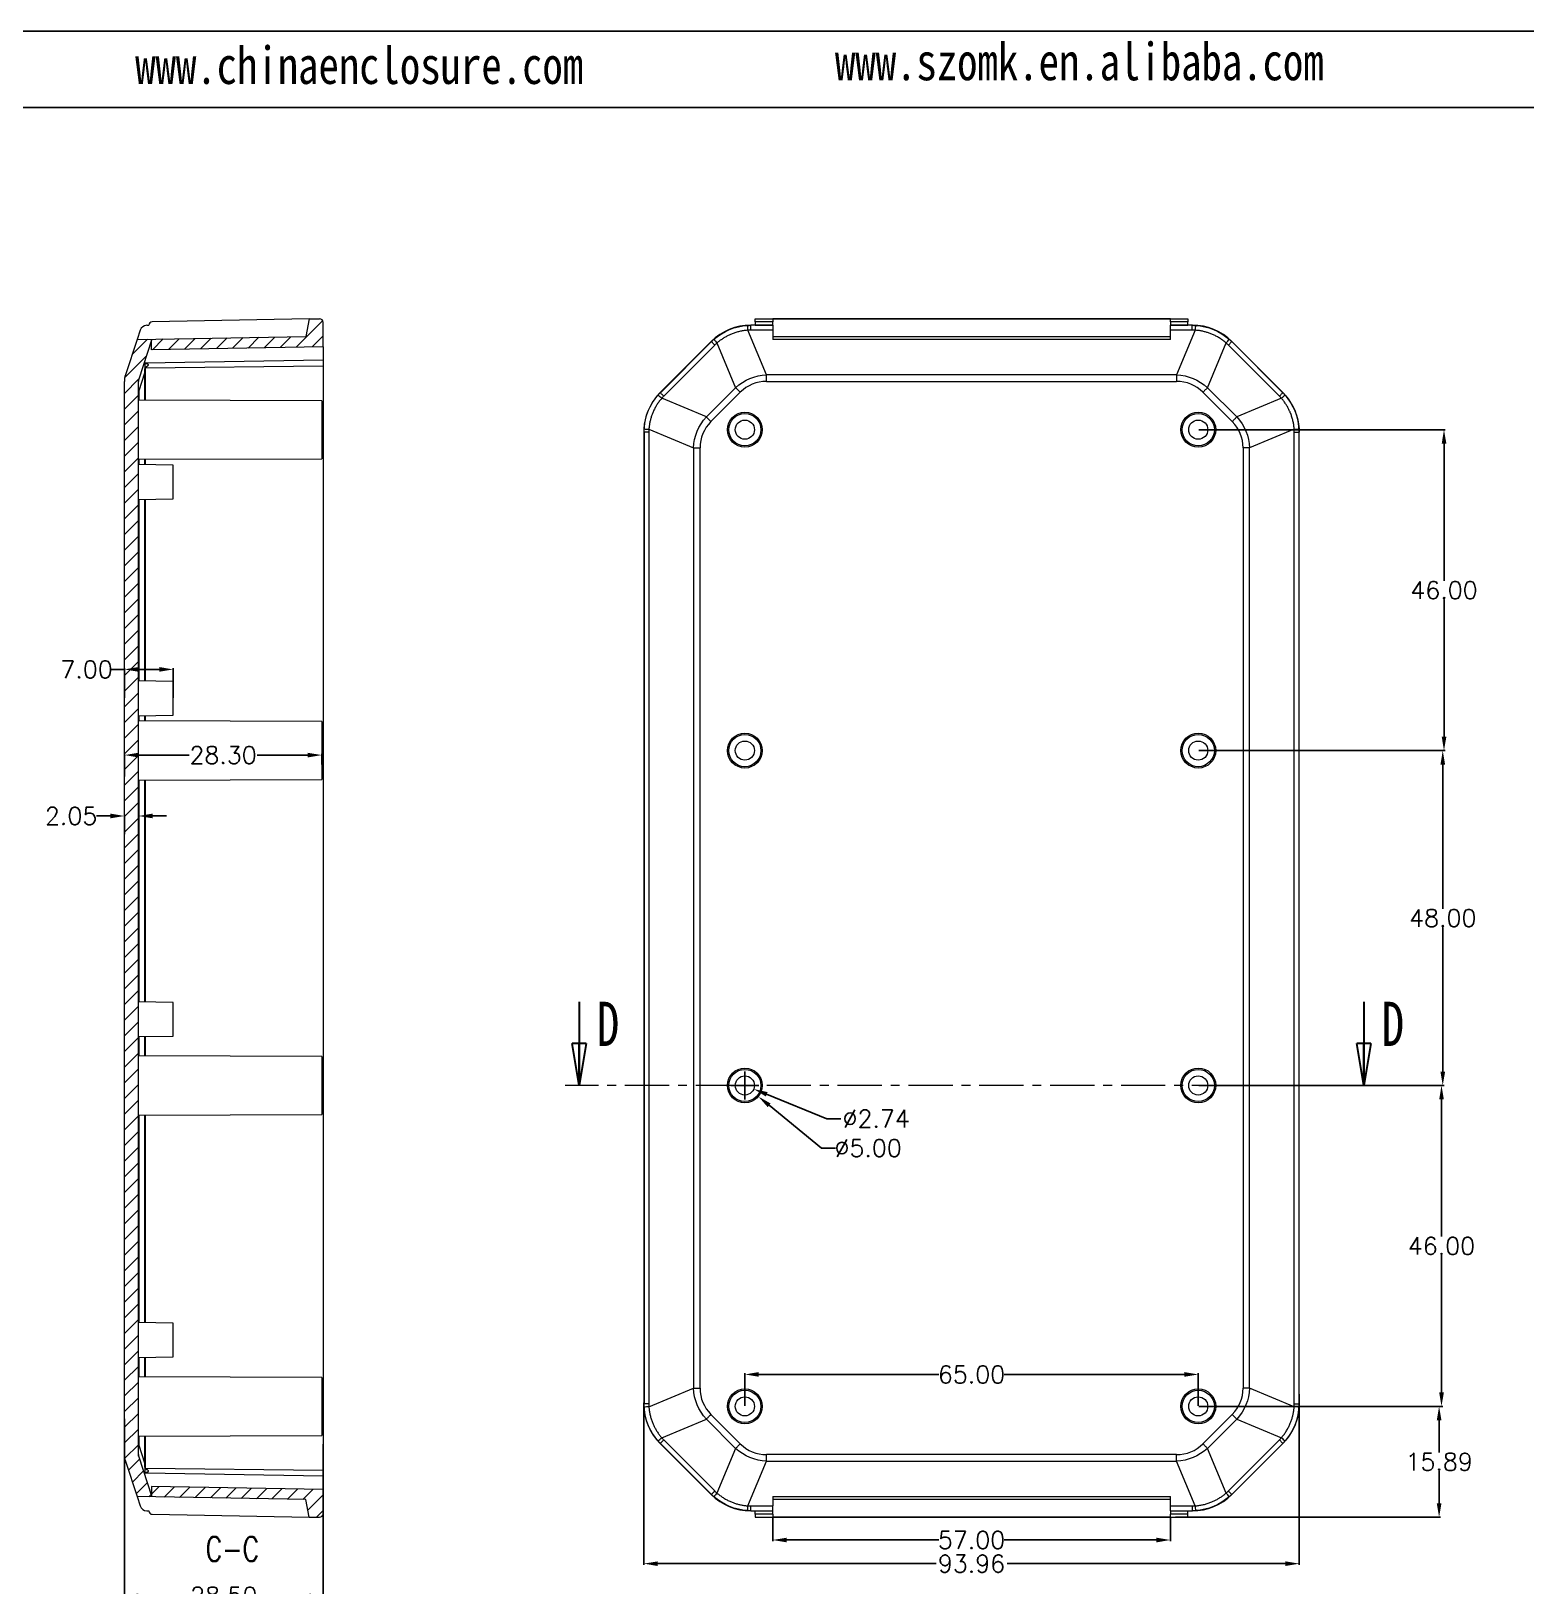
# Model space of a CAD drawing. Header units: inches. Extents: x 1153 to 4131, y 573 to 1071.
# Drawn here: x 3702.9 to 3917.2, y 810.9 to 1033.7 of the extents above; entities that cross this region are included whole.
import ezdxf

# ---------------------------------------------------------------- set-up
doc = ezdxf.new("R2010")
doc.units = ezdxf.units.IN
doc.linetypes.add('CENTER', pattern=[10.16, 6.35, -1.27, 1.27, -1.27])
doc.layers.add('文字', color=81, linetype='Continuous')
doc.styles.add('SLDTEXTSTYLE0', font='TXT', dxfattribs={"width": 0.75})
doc.styles.add('SLDTEXTSTYLE3', font='TXT', dxfattribs={"width": 0.75, "bigfont": 'bigfont'})
doc.styles.get("Standard").update_dxf_attribs({"font": 'txt', "bigfont": 'gbcbig.shx'})
doc.styles.add('宋体', font='', dxfattribs={"width": 0.8, "height": 3.5})
doc.styles.get('宋体').set_extended_font_data('SimSun')
doc.dimstyles.new('2.5', dxfattribs={"dimtxt": 2.5, "dimasz": 2, "dimexe": 0.18, "dimexo": 0.0625, "dimgap": 0.09, "dimtad": 0, "dimtih": 1, "dimtoh": 1, "dimzin": 0, "dimdsep": 46, "dimtxsty": 'Standard', "dimcen": 2, "dimadec": 0, "dimazin": 0, "dimtfac": 1, "dimtofl": 0, "dimtmove": 0, "dimatfit": 3, "dimfxl": 1, "dimtolj": 1, "dimtzin": 0, "dimarcsym": 0})

# ---------------------------------------------------------------- blocks, each defined once
blk = doc.blocks.new('_CLOSED')
at = {"color": 0, "linetype": 'ByBlock', "lineweight": -2}
for p, q in [((-1, 0.166667), (0, 0)), ((-1, 0.166667), (-1, -0.166667)), ((0, 0), (-1, -0.166667)), ((0, 0), (-1, 0))]:
    blk.add_line(p, q, dxfattribs=at)
blk = doc.blocks.new('*D384')
at = {"color": 0, "lineweight": -2}
for p, q in [((3714.26, 921.23), (3712.26, 921.23)), ((3716.26, 918.61), (3716.26, 921.41)), ((3718.31, 919.45), (3718.31, 921.41)), ((3720.31, 921.23), (3722.31, 921.23))]:
    blk.add_line(p, q, dxfattribs=at)
at = {"color": 0}
for points in [[(3714.26, 921.57), (3714.26, 920.9), (3716.26, 921.23)], [(3720.31, 921.57), (3720.31, 920.9), (3718.31, 921.23)]]:
    blk.add_solid(points, dxfattribs=at)
at = {"layer": 'Defpoints', "color": 0}
for p in [(3716.26, 921.23), (3716.26, 918.54), (3718.31, 919.39)]:
    blk.add_point(p, dxfattribs=at)
at = {"color": 0, "insert": (3708.63, 921.23), "char_height": 2.5, "attachment_point": 5}
blk.add_mtext('\\A1;2.05', dxfattribs=at)
blk = doc.blocks.new('*D385')
at = {"color": 0, "lineweight": -2}
for p, q in [((3716.26, 926.91), (3716.26, 930.14)), ((3718.26, 929.96), (3725.53, 929.96)), ((3742.56, 929.96), (3735.3, 929.96)), ((3744.56, 928.59), (3744.56, 930.14))]:
    blk.add_line(p, q, dxfattribs=at)
at = {"color": 0}
for points in [[(3718.26, 930.29), (3718.26, 929.63), (3716.26, 929.96)], [(3742.56, 930.29), (3742.56, 929.63), (3744.56, 929.96)]]:
    blk.add_solid(points, dxfattribs=at)
at = {"layer": 'Defpoints', "color": 0}
for p in [(3716.26, 929.96), (3744.56, 928.53), (3716.26, 926.85)]:
    blk.add_point(p, dxfattribs=at)
at = {"color": 0, "insert": (3730.41, 929.96), "char_height": 2.5, "attachment_point": 5}
blk.add_mtext('\\A1;28.30', dxfattribs=at)
blk = doc.blocks.new('*D386')
at = {"color": 0, "lineweight": -2}
for p, q in [((3716.26, 942.24), (3714.26, 942.24)), ((3716.26, 938.17), (3716.26, 942.42)), ((3721.26, 942.24), (3718.26, 942.24)), ((3723.26, 938.17), (3723.26, 942.42))]:
    blk.add_line(p, q, dxfattribs=at)
at = {"color": 0}
for points in [[(3718.26, 942.58), (3718.26, 941.91), (3716.26, 942.24)], [(3721.26, 942.58), (3721.26, 941.91), (3723.26, 942.24)]]:
    blk.add_solid(points, dxfattribs=at)
at = {"layer": 'Defpoints', "color": 0}
for p in [(3716.26, 942.24), (3716.26, 938.1), (3723.26, 938.1)]:
    blk.add_point(p, dxfattribs=at)
at = {"color": 0, "insert": (3710.84, 942.24), "char_height": 2.5, "attachment_point": 5}
blk.add_mtext('\\A1;7.00', dxfattribs=at)
blk = doc.blocks.new('*D387')
at = {"color": 0, "lineweight": -2}
for p, q in [((3716.26, 834.8), (3716.26, 809.26)), ((3744.76, 831.17), (3744.76, 809.26)), ((3718.26, 809.44), (3725.63, 809.44)), ((3742.76, 809.44), (3735.4, 809.44))]:
    blk.add_line(p, q, dxfattribs=at)
at = {"color": 0}
for points in [[(3718.26, 809.78), (3718.26, 809.11), (3716.26, 809.44)], [(3742.76, 809.78), (3742.76, 809.11), (3744.76, 809.44)]]:
    blk.add_solid(points, dxfattribs=at)
at = {"layer": 'Defpoints', "color": 0}
for p in [(3716.26, 834.86), (3744.76, 831.23), (3744.76, 809.44)]:
    blk.add_point(p, dxfattribs=at)
at = {"color": 0, "insert": (3730.51, 809.44), "char_height": 2.5, "attachment_point": 5}
blk.add_mtext('\\A1;28.50', dxfattribs=at)
blk = doc.blocks.new('*D388')
at = {"color": 0, "lineweight": -2}
for p, q in [((3884.7, 838.34), (3884.7, 813.88)), ((3790.74, 837.13), (3790.74, 813.88)), ((3792.74, 814.06), (3832.63, 814.06)), ((3882.7, 814.06), (3842.81, 814.06))]:
    blk.add_line(p, q, dxfattribs=at)
at = {"color": 0}
for points in [[(3792.74, 814.39), (3792.74, 813.72), (3790.74, 814.06)], [(3882.7, 814.39), (3882.7, 813.72), (3884.7, 814.06)]]:
    blk.add_solid(points, dxfattribs=at)
at = {"layer": 'Defpoints', "color": 0}
for p in [(3884.7, 838.4), (3790.74, 837.19), (3884.7, 814.06)]:
    blk.add_point(p, dxfattribs=at)
at = {"color": 0, "insert": (3837.72, 814.06), "char_height": 2.5, "attachment_point": 5}
blk.add_mtext('\\A1;93.96', dxfattribs=at)
blk = doc.blocks.new('*D389')
at = {"color": 0, "lineweight": -2}
for p, q in [((3809.22, 820.68), (3809.22, 817.27)), ((3866.22, 820.68), (3866.22, 817.27)), ((3811.22, 817.45), (3833.04, 817.45)), ((3864.22, 817.45), (3842.39, 817.45))]:
    blk.add_line(p, q, dxfattribs=at)
at = {"color": 0}
for points in [[(3811.22, 817.78), (3811.22, 817.11), (3809.22, 817.45)], [(3864.22, 817.78), (3864.22, 817.11), (3866.22, 817.45)]]:
    blk.add_solid(points, dxfattribs=at)
at = {"layer": 'Defpoints', "color": 0}
for p in [(3809.22, 820.74), (3866.22, 820.74), (3866.22, 817.45)]:
    blk.add_point(p, dxfattribs=at)
at = {"color": 0, "insert": (3837.72, 817.45), "char_height": 2.5, "attachment_point": 5}
blk.add_mtext('\\A1;57.00', dxfattribs=at)
blk = doc.blocks.new('*D390')
at = {"color": 0, "lineweight": -2}
for p, q in [((3805.22, 836.67), (3805.22, 841.36)), ((3807.22, 841.18), (3833.04, 841.18)), ((3868.22, 841.18), (3842.39, 841.18)), ((3870.22, 836.67), (3870.22, 841.36))]:
    blk.add_line(p, q, dxfattribs=at)
at = {"color": 0}
for points in [[(3807.22, 841.52), (3807.22, 840.85), (3805.22, 841.18)], [(3868.22, 841.52), (3868.22, 840.85), (3870.22, 841.18)]]:
    blk.add_solid(points, dxfattribs=at)
at = {"layer": 'Defpoints', "color": 0}
for p in [(3805.22, 841.18), (3805.22, 836.6), (3870.22, 836.6)]:
    blk.add_point(p, dxfattribs=at)
at = {"color": 0, "insert": (3837.72, 841.18), "char_height": 2.5, "attachment_point": 5}
blk.add_mtext('\\A1;65.00', dxfattribs=at)
blk = doc.blocks.new('*D391')
at = {"color": 0, "lineweight": -2}
for p, q in [((3870.28, 836.6), (3904.93, 836.6)), ((3904.75, 834.6), (3904.75, 830)), ((3904.75, 822.71), (3904.75, 827.32)), ((3866.97, 820.71), (3904.93, 820.71))]:
    blk.add_line(p, q, dxfattribs=at)
at = {"color": 0}
for points in [[(3904.41, 834.6), (3905.08, 834.6), (3904.75, 836.6)], [(3904.41, 822.71), (3905.08, 822.71), (3904.75, 820.71)]]:
    blk.add_solid(points, dxfattribs=at)
at = {"layer": 'Defpoints', "color": 0}
for p in [(3870.22, 836.6), (3904.75, 836.6), (3866.91, 820.71)]:
    blk.add_point(p, dxfattribs=at)
at = {"color": 0, "insert": (3904.75, 828.66), "char_height": 2.5, "attachment_point": 5}
blk.add_mtext('\\A1;15.89', dxfattribs=at)
blk = doc.blocks.new('*D392')
at = {"color": 0, "lineweight": -2}
for p, q in [((3870.28, 882.6), (3905.27, 882.6)), ((3905.09, 880.6), (3905.09, 860.94)), ((3905.09, 838.6), (3905.09, 858.26)), ((3870.28, 836.6), (3905.27, 836.6))]:
    blk.add_line(p, q, dxfattribs=at)
at = {"color": 0}
for points in [[(3904.76, 880.6), (3905.43, 880.6), (3905.09, 882.6)], [(3904.76, 838.6), (3905.43, 838.6), (3905.09, 836.6)]]:
    blk.add_solid(points, dxfattribs=at)
at = {"layer": 'Defpoints', "color": 0}
for p in [(3870.22, 882.6), (3905.09, 882.6), (3870.22, 836.6)]:
    blk.add_point(p, dxfattribs=at)
at = {"color": 0, "insert": (3905.09, 859.6), "char_height": 2.5, "attachment_point": 5}
blk.add_mtext('\\A1;46.00', dxfattribs=at)
blk = doc.blocks.new('*D393')
at = {"color": 0, "lineweight": -2}
for p, q in [((3870.28, 930.6), (3905.45, 930.6)), ((3905.27, 928.6), (3905.27, 907.94)), ((3905.27, 884.6), (3905.27, 905.26)), ((3870.28, 882.6), (3905.45, 882.6))]:
    blk.add_line(p, q, dxfattribs=at)
at = {"color": 0}
for points in [[(3904.94, 928.6), (3905.61, 928.6), (3905.27, 930.6)], [(3904.94, 884.6), (3905.61, 884.6), (3905.27, 882.6)]]:
    blk.add_solid(points, dxfattribs=at)
at = {"layer": 'Defpoints', "color": 0}
for p in [(3870.22, 930.6), (3905.27, 930.6), (3870.22, 882.6)]:
    blk.add_point(p, dxfattribs=at)
at = {"color": 0, "insert": (3905.27, 906.6), "char_height": 2.5, "attachment_point": 5}
blk.add_mtext('\\A1;48.00', dxfattribs=at)
blk = doc.blocks.new('*D394')
at = {"color": 0, "lineweight": -2}
for p, q in [((3870.28, 976.6), (3905.63, 976.6)), ((3905.45, 974.6), (3905.45, 954.94)), ((3905.45, 932.6), (3905.45, 952.26)), ((3870.28, 930.6), (3905.63, 930.6))]:
    blk.add_line(p, q, dxfattribs=at)
at = {"color": 0}
for points in [[(3905.12, 974.6), (3905.79, 974.6), (3905.45, 976.6)], [(3905.12, 932.6), (3905.79, 932.6), (3905.45, 930.6)]]:
    blk.add_solid(points, dxfattribs=at)
at = {"layer": 'Defpoints', "color": 0}
for p in [(3870.22, 976.6), (3870.22, 930.6), (3905.45, 930.6)]:
    blk.add_point(p, dxfattribs=at)
at = {"color": 0, "insert": (3905.45, 953.6), "char_height": 2.5, "attachment_point": 5}
blk.add_mtext('\\A1;46.00', dxfattribs=at)
blk = doc.blocks.new('*D395')
at = {"color": 0, "lineweight": -2}
for p, q in [((3803.22, 882.6), (3807.22, 882.6)), ((3805.22, 880.6), (3805.22, 884.6)), ((3816.22, 873.63), (3808.7, 879.76)), ((3818.22, 873.63), (3816.22, 873.63))]:
    blk.add_line(p, q, dxfattribs=at)
at = {"color": 0}
blk.add_solid([(3808.91, 880.02), (3808.49, 879.5), (3807.15, 881.02)], dxfattribs=at)
at = {"layer": 'Defpoints', "color": 0}
for p in [(3803.28, 884.19), (3807.15, 881.02)]:
    blk.add_point(p, dxfattribs=at)
at = {"color": 0, "insert": (3822.89, 873.63), "char_height": 2.5, "attachment_point": 5}
blk.add_mtext('\\A1;∅5.00', dxfattribs=at)
blk = doc.blocks.new('*D397')
at = {"color": 0, "lineweight": -2}
for p, q in [((3803.22, 882.6), (3807.22, 882.6)), ((3805.22, 880.6), (3805.22, 884.6)), ((3816.96, 877.84), (3808.34, 881.34)), ((3818.96, 877.84), (3816.96, 877.84))]:
    blk.add_line(p, q, dxfattribs=at)
at = {"color": 0}
blk.add_solid([(3808.47, 881.65), (3808.22, 881.03), (3806.49, 882.09)], dxfattribs=at)
at = {"layer": 'Defpoints', "color": 0}
for p in [(3803.95, 883.12), (3806.49, 882.09)]:
    blk.add_point(p, dxfattribs=at)
at = {"color": 0, "insert": (3824.05, 877.84), "char_height": 2.5, "attachment_point": 5}
blk.add_mtext('\\A1;∅2.74', dxfattribs=at)

msp = doc.modelspace()

# ---------------------------------------------------------------- hatches: boundary and pattern name
at = {"linetype": 'Continuous', "lineweight": 0}
h = msp.add_hatch(dxfattribs=at)
h.set_pattern_fill('ANSI31', color=4, scale=0.5, style=0)
edge = h.paths.add_edge_path(flags=0)
edge.add_arc((3719.264, 829.686), 1, 180, 198.33287, ccw=False)
edge.add_line((3718.264, 829.686), (3718.264, 983.523))
edge.add_arc((3719.264, 983.523), 1, 161.66713, 180, ccw=False)
edge.add_line((3718.315, 983.838), (3720.164, 989.419))
edge.add_line((3720.164, 989.419), (3720.164, 988.069))
edge.add_line((3720.164, 988.069), (3744.764, 988.499))
edge.add_line((3744.764, 988.499), (3744.764, 991.996))
edge.add_arc((3744.264, 991.996), 0.5, 0, 91)
edge.add_line((3744.255, 992.496), (3742.754, 992.47))
edge.add_line((3742.754, 992.47), (3742.297, 989.961))
edge.add_line((3742.297, 989.961), (3718.097, 989.539))
edge.add_line((3718.097, 989.539), (3716.416, 984.467))
edge.add_arc((3719.264, 983.523), 3, 161.66713, 180)
edge.add_line((3716.264, 983.523), (3716.264, 829.686))
edge.add_arc((3719.264, 829.686), 3, 180, 198.33287)
edge.add_line((3716.416, 828.743), (3718.097, 823.671))
edge.add_line((3718.097, 823.671), (3742.297, 823.248))
edge.add_line((3742.297, 823.248), (3742.754, 820.74))
edge.add_line((3742.754, 820.74), (3744.255, 820.714))
edge.add_arc((3744.264, 821.213), 0.5, 269, 360)
edge.add_line((3744.764, 821.213), (3744.764, 824.711))
edge.add_line((3744.764, 824.711), (3720.164, 825.14))
edge.add_line((3720.164, 825.14), (3720.164, 823.791))
edge.add_line((3720.164, 823.791), (3718.315, 829.372))

# ---------------------------------------------------------------- linework, layer by layer
for p, q in [((3479.819, 1033.738), (4131.496, 1033.738)), ((3496.682, 1022.767), (4120.525, 1022.767))]:
    msp.add_line(p, q)
at = {"color": 7, "linetype": 'Continuous', "lineweight": 15}
for p, q in [((3742.754, 992.47), (3720.255, 992.077)), ((3742.754, 992.47), (3742.297, 989.961)), ((3742.754, 992.47), (3744.255, 992.496)), ((3744.764, 988.499), (3744.764, 991.996)), ((3806.718, 992.496), (3868.718, 992.496)), ((3806.718, 992.077), (3806.718, 992.496)), ((3809.218, 992.077), (3806.718, 992.077)), ((3806.718, 992.077), (3806.718, 991.577)), ((3866.218, 992.47), (3809.218, 992.47)), ((3809.218, 992.47), (3809.218, 992.077)), ((3809.218, 991.577), (3809.218, 992.077)), ((3866.218, 992.077), (3866.218, 992.47)), ((3868.718, 992.077), (3866.218, 992.077)), ((3866.218, 992.077), (3866.218, 991.577)), ((3868.718, 992.496), (3868.718, 992.077)), ((3868.718, 991.577), (3868.718, 992.077)), ((3718.097, 989.539), (3716.416, 984.467)), ((3718.541, 990.878), (3718.097, 989.539)), ((3718.097, 989.539), (3742.297, 989.961)), ((3719.472, 991.563), (3719.764, 991.568)), ((3719.764, 991.577), (3719.764, 991.568)), ((3808.337, 984.467), (3805.664, 990.866)), ((3806.075, 991.563), (3806.052, 991.586)), ((3806.718, 991.586), (3806.052, 991.586)), ((3806.075, 990.878), (3806.075, 991.563)), ((3809.218, 991.563), (3806.075, 991.563)), ((3809.218, 990.878), (3806.075, 990.878)), ((3806.718, 991.568), (3806.718, 991.577)), ((3806.718, 991.577), (3809.218, 991.577)), ((3809.218, 991.568), (3806.718, 991.568)), ((3809.218, 991.577), (3809.218, 991.568)), ((3809.218, 991.563), (3809.218, 991.568)), ((3809.218, 991.563), (3809.218, 990.878)), ((3809.218, 990.878), (3809.218, 989.539)), ((3809.218, 989.961), (3866.218, 989.961)), ((3866.218, 989.539), (3809.218, 989.539)), ((3866.218, 991.577), (3868.718, 991.577)), ((3866.218, 991.568), (3866.218, 991.577)), ((3868.718, 991.568), (3866.218, 991.568)), ((3866.218, 991.568), (3866.218, 991.563)), ((3869.361, 991.563), (3866.218, 991.563)), ((3866.218, 990.878), (3866.218, 991.563)), ((3866.218, 989.539), (3866.218, 990.878)), ((3869.361, 990.878), (3866.218, 990.878)), ((3869.772, 990.866), (3867.098, 984.467)), ((3869.384, 991.586), (3868.718, 991.586)), ((3868.718, 991.577), (3868.718, 991.568)), ((3869.384, 991.586), (3869.361, 991.563)), ((3869.361, 990.878), (3869.361, 991.563)), ((3720.164, 989.419), (3718.315, 983.838)), ((3720.164, 988.069), (3720.164, 989.419)), ((3744.764, 988.499), (3720.164, 988.069)), ((3744.764, 988.499), (3744.764, 986.555)), ((3793.079, 981.927), (3800.396, 989.243)), ((3800.419, 989.221), (3793.102, 981.904)), ((3793.587, 981.419), (3800.904, 988.736)), ((3800.396, 989.243), (3800.419, 989.221)), ((3801.218, 989.031), (3803.894, 982.626)), ((3871.541, 982.626), (3874.217, 989.031)), ((3874.532, 988.736), (3881.849, 981.419)), ((3875.017, 989.221), (3875.04, 989.243)), ((3882.334, 981.904), (3875.017, 989.221)), ((3875.04, 989.243), (3882.356, 981.927)), ((3719.301, 986.155), (3719.083, 986.155)), ((3719.177, 985.459), (3719.301, 985.459)), ((3744.764, 986.555), (3719.301, 986.155)), ((3719.301, 985.459), (3744.764, 985.744)), ((3744.764, 985.744), (3744.764, 978.21)), ((3716.264, 829.686), (3716.264, 983.523)), ((3718.264, 829.686), (3718.264, 983.523)), ((3719.148, 984.699), (3718.315, 982.183)), ((3719.148, 984.699), (3719.148, 980.852)), ((3867.098, 984.467), (3808.337, 984.467)), ((3808.337, 983.523), (3808.337, 984.467)), ((3808.337, 983.523), (3867.098, 983.523)), ((3867.098, 984.467), (3867.098, 983.523)), ((3744.564, 980.763), (3718.264, 980.855)), ((3744.564, 980.763), (3744.564, 976.605)), ((3793.102, 981.904), (3793.079, 981.927)), ((3799.696, 978.428), (3793.291, 981.104)), ((3803.894, 982.626), (3799.696, 978.428)), ((3800.362, 977.763), (3804.56, 981.961)), ((3870.876, 981.961), (3875.074, 977.763)), ((3875.739, 978.428), (3871.541, 982.626)), ((3882.144, 981.104), (3875.739, 978.428)), ((3882.356, 981.927), (3882.334, 981.904)), ((3744.564, 976.605), (3744.564, 972.447)), ((3744.764, 978.21), (3744.764, 976.723)), ((3744.764, 976.723), (3744.764, 836.485)), ((3790.737, 976.271), (3790.759, 976.248)), ((3790.737, 976.271), (3790.737, 836.939)), ((3791.445, 976.248), (3790.759, 976.248)), ((3790.759, 976.248), (3790.759, 836.962)), ((3791.445, 976.248), (3791.445, 836.962)), ((3791.457, 976.659), (3797.856, 973.985)), ((3883.979, 976.659), (3877.58, 973.985)), ((3883.991, 836.962), (3883.991, 976.248)), ((3883.991, 976.248), (3884.676, 976.248)), ((3884.699, 976.271), (3884.676, 976.248)), ((3884.676, 836.962), (3884.676, 976.248)), ((3884.699, 836.939), (3884.699, 976.271)), ((3797.856, 973.985), (3797.856, 839.224)), ((3797.856, 973.985), (3798.799, 973.985)), ((3798.799, 839.224), (3798.799, 973.985)), ((3876.636, 973.985), (3876.636, 839.224)), ((3877.58, 973.985), (3876.636, 973.985)), ((3877.58, 839.224), (3877.58, 973.985)), ((3718.264, 972.355), (3744.564, 972.447)), ((3719.133, 972.358), (3719.133, 971.59)), ((3723.264, 971.517), (3718.264, 971.605)), ((3723.264, 969.105), (3723.264, 971.517)), ((3723.264, 966.692), (3723.264, 969.105)), ((3718.264, 966.605), (3723.264, 966.692)), ((3719.133, 966.62), (3719.133, 940.59)), ((3723.264, 940.517), (3718.264, 940.605)), ((3723.264, 938.105), (3723.264, 940.517)), ((3723.264, 935.692), (3723.264, 938.105)), ((3718.264, 935.605), (3723.264, 935.692)), ((3744.564, 934.763), (3718.264, 934.855)), ((3719.133, 935.62), (3719.133, 934.852)), ((3744.564, 934.763), (3744.564, 930.605)), ((3744.564, 930.605), (3744.564, 926.447)), ((3718.264, 926.355), (3744.564, 926.447)), ((3719.133, 926.358), (3719.133, 894.59)), ((3723.264, 894.517), (3718.264, 894.605)), ((3723.264, 892.105), (3723.264, 894.517)), ((3723.264, 889.692), (3723.264, 892.105)), ((3718.264, 889.605), (3723.264, 889.692)), ((3719.133, 889.62), (3719.133, 886.852)), ((3744.564, 886.763), (3718.264, 886.855)), ((3744.564, 886.763), (3744.564, 882.605)), ((3744.564, 882.605), (3744.564, 878.447)), ((3718.264, 878.355), (3744.564, 878.447)), ((3719.133, 878.358), (3719.133, 848.59)), ((3723.264, 848.517), (3718.264, 848.605)), ((3723.264, 846.105), (3723.264, 848.517)), ((3723.264, 843.692), (3723.264, 846.105)), ((3718.264, 843.605), (3723.264, 843.692)), ((3719.133, 843.62), (3719.133, 840.852)), ((3744.564, 840.763), (3718.264, 840.855)), ((3744.564, 840.763), (3744.564, 836.605)), ((3791.457, 836.551), (3797.856, 839.224)), ((3797.856, 839.224), (3798.799, 839.224)), ((3877.58, 839.224), (3876.636, 839.224)), ((3883.979, 836.551), (3877.58, 839.224)), ((3744.564, 836.605), (3744.564, 832.447)), ((3744.764, 836.485), (3744.764, 835)), ((3790.737, 836.939), (3790.759, 836.962)), ((3791.445, 836.962), (3790.759, 836.962)), ((3883.991, 836.962), (3884.676, 836.962)), ((3884.699, 836.939), (3884.676, 836.962)), ((3744.764, 835), (3744.764, 827.465)), ((3793.291, 832.105), (3799.696, 834.781)), ((3799.696, 834.781), (3803.894, 830.583)), ((3804.56, 831.249), (3800.362, 835.447)), ((3875.074, 835.447), (3870.876, 831.249)), ((3871.541, 830.583), (3875.739, 834.781)), ((3875.739, 834.781), (3882.144, 832.105)), ((3718.264, 832.355), (3744.564, 832.447)), ((3719.148, 832.358), (3719.148, 828.511)), ((3793.079, 831.283), (3793.102, 831.305)), ((3793.102, 831.305), (3800.419, 823.989)), ((3800.904, 824.474), (3793.587, 831.79)), ((3881.849, 831.79), (3874.532, 824.474)), ((3875.017, 823.989), (3882.334, 831.305)), ((3882.334, 831.305), (3882.356, 831.283)), ((3718.315, 831.027), (3719.148, 828.511)), ((3718.315, 829.372), (3720.164, 823.791)), ((3800.396, 823.966), (3793.079, 831.283)), ((3803.894, 830.583), (3801.218, 824.178)), ((3867.098, 829.686), (3808.337, 829.686)), ((3808.337, 828.743), (3808.337, 829.686)), ((3867.098, 828.743), (3867.098, 829.686)), ((3874.217, 824.178), (3871.541, 830.583)), ((3882.356, 831.283), (3875.04, 823.966)), ((3716.416, 828.743), (3718.097, 823.671)), ((3719.083, 827.055), (3719.301, 827.055)), ((3719.301, 827.751), (3719.177, 827.751)), ((3719.301, 827.751), (3744.764, 827.465)), ((3719.301, 827.055), (3744.764, 826.655)), ((3805.664, 822.344), (3808.337, 828.743)), ((3808.337, 828.743), (3867.098, 828.743)), ((3869.772, 822.344), (3867.098, 828.743)), ((3744.764, 824.711), (3720.164, 825.14)), ((3720.164, 825.14), (3720.164, 823.791)), ((3744.764, 826.655), (3744.764, 824.711)), ((3744.764, 821.213), (3744.764, 824.711)), ((3742.297, 823.248), (3718.097, 823.671)), ((3718.097, 823.671), (3718.541, 822.332)), ((3742.754, 820.74), (3742.297, 823.248)), ((3800.419, 823.989), (3800.396, 823.966)), ((3809.218, 823.671), (3866.218, 823.671)), ((3809.218, 823.671), (3809.218, 822.332)), ((3866.218, 823.248), (3809.218, 823.248)), ((3866.218, 822.332), (3866.218, 823.671)), ((3875.04, 823.966), (3875.017, 823.989)), ((3719.472, 821.646), (3719.764, 821.641)), ((3719.764, 821.632), (3719.764, 821.641)), ((3720.255, 821.132), (3742.754, 820.74)), ((3742.754, 820.74), (3744.255, 820.714)), ((3806.052, 821.624), (3806.075, 821.646)), ((3806.052, 821.624), (3806.718, 821.624)), ((3806.075, 822.332), (3809.218, 822.332)), ((3806.075, 821.646), (3806.075, 822.332)), ((3806.075, 821.646), (3809.218, 821.646)), ((3806.718, 821.641), (3809.218, 821.641)), ((3806.718, 821.641), (3806.718, 821.632)), ((3806.718, 821.632), (3809.218, 821.632)), ((3806.718, 821.132), (3806.718, 821.632)), ((3809.218, 821.132), (3806.718, 821.132)), ((3806.718, 821.132), (3806.718, 820.714)), ((3806.718, 820.714), (3868.718, 820.714)), ((3809.218, 821.646), (3809.218, 822.332)), ((3809.218, 821.646), (3809.218, 821.641)), ((3809.218, 821.632), (3809.218, 821.641)), ((3809.218, 821.132), (3809.218, 821.632)), ((3809.218, 821.132), (3809.218, 820.74)), ((3866.218, 820.74), (3809.218, 820.74)), ((3866.218, 822.332), (3869.361, 822.332)), ((3866.218, 821.646), (3866.218, 822.332)), ((3866.218, 821.646), (3869.361, 821.646)), ((3866.218, 821.646), (3866.218, 821.641)), ((3866.218, 821.641), (3868.718, 821.641)), ((3866.218, 821.632), (3866.218, 821.641)), ((3866.218, 821.632), (3868.718, 821.632)), ((3866.218, 821.632), (3866.218, 821.132)), ((3868.718, 821.132), (3866.218, 821.132)), ((3866.218, 820.74), (3866.218, 821.132)), ((3868.718, 821.641), (3868.718, 821.632)), ((3868.718, 821.132), (3868.718, 821.632)), ((3868.718, 821.624), (3869.384, 821.624)), ((3868.718, 820.714), (3868.718, 821.132)), ((3869.361, 822.332), (3869.361, 821.646)), ((3869.384, 821.624), (3869.361, 821.646))]:
    msp.add_line(p, q, dxfattribs=at)
at = {"color": 8, "linetype": 'Continuous', "lineweight": 15}
for p, q in [((3719.301, 980.851), (3719.301, 985.459)), ((3718.315, 982.183), (3718.315, 980.855)), ((3744.764, 978.21), (3744.564, 978.207)), ((3744.564, 976.723), (3744.764, 976.723)), ((3718.315, 972.355), (3718.315, 971.604)), ((3719.301, 971.587), (3719.301, 972.358)), ((3718.315, 966.606), (3718.315, 940.604)), ((3719.301, 940.587), (3719.301, 966.623)), ((3718.315, 935.606), (3718.315, 934.855)), ((3719.301, 934.851), (3719.301, 935.623)), ((3718.315, 926.355), (3718.315, 894.604)), ((3719.301, 894.587), (3719.301, 926.358)), ((3718.315, 889.606), (3718.315, 886.855)), ((3719.301, 886.851), (3719.301, 889.623)), ((3718.315, 878.355), (3718.315, 848.604)), ((3719.301, 848.587), (3719.301, 878.358)), ((3718.315, 843.606), (3718.315, 840.855)), ((3719.301, 840.851), (3719.301, 843.623)), ((3744.764, 836.485), (3744.564, 836.485)), ((3744.564, 835.002), (3744.764, 835)), ((3718.315, 832.355), (3718.315, 831.027)), ((3719.301, 827.751), (3719.301, 832.358))]:
    msp.add_line(p, q, dxfattribs=at)
at = {"color": 7, "linetype": 'Continuous', "lineweight": 30}
for p, q in [((3781.461, 894.605), (3781.461, 882.605)), ((3893.974, 894.605), (3893.974, 882.605))]:
    msp.add_line(p, q, dxfattribs=at)
at = {"color": 1, "linetype": 'CENTER', "lineweight": 0}
msp.add_line((3895.974, 882.605), (3779.461, 882.605), dxfattribs=at)
at = {"color": 7, "linetype": 'Continuous', "lineweight": 15, "flags": 128}
for points in [[(3800.904, 988.736), (3800.804, 988.836), (3800.711, 988.928), (3800.629, 989.011), (3800.557, 989.082), (3800.5, 989.139), (3800.457, 989.182), (3800.43, 989.21), (3800.419, 989.221)], [(3875.017, 989.221), (3875.006, 989.21), (3874.979, 989.182), (3874.936, 989.139), (3874.878, 989.082), (3874.807, 989.011), (3874.724, 988.928), (3874.632, 988.836), (3874.532, 988.736)], [(3793.102, 981.904), (3793.113, 981.893), (3793.14, 981.866), (3793.183, 981.823), (3793.241, 981.765), (3793.312, 981.694), (3793.395, 981.611), (3793.487, 981.519), (3793.587, 981.419)], [(3803.894, 982.626), (3803.975, 982.545), (3804.057, 982.464), (3804.14, 982.381), (3804.223, 982.298), (3804.307, 982.214), (3804.391, 982.13), (3804.475, 982.045), (3804.56, 981.961)], [(3871.541, 982.626), (3871.46, 982.545), (3871.379, 982.464), (3871.296, 982.381), (3871.213, 982.298), (3871.129, 982.214), (3871.045, 982.13), (3870.96, 982.045), (3870.876, 981.961)], [(3882.334, 981.904), (3882.323, 981.893), (3882.295, 981.866), (3882.252, 981.823), (3882.195, 981.765), (3882.124, 981.694), (3882.041, 981.611), (3881.949, 981.519), (3881.849, 981.419)], [(3799.696, 978.428), (3799.777, 978.347), (3799.859, 978.266), (3799.942, 978.183), (3800.025, 978.1), (3800.109, 978.016), (3800.193, 977.932), (3800.277, 977.847), (3800.362, 977.763)], [(3875.739, 978.428), (3875.659, 978.347), (3875.577, 978.266), (3875.494, 978.183), (3875.411, 978.1), (3875.327, 978.016), (3875.243, 977.932), (3875.158, 977.847), (3875.074, 977.763)], [(3799.696, 834.781), (3799.777, 834.862), (3799.859, 834.944), (3799.942, 835.027), (3800.025, 835.11), (3800.109, 835.194), (3800.193, 835.278), (3800.277, 835.362), (3800.362, 835.447)], [(3875.739, 834.781), (3875.659, 834.862), (3875.577, 834.944), (3875.494, 835.027), (3875.411, 835.11), (3875.327, 835.194), (3875.243, 835.278), (3875.158, 835.362), (3875.074, 835.447)], [(3793.102, 831.305), (3793.113, 831.316), (3793.14, 831.344), (3793.183, 831.387), (3793.241, 831.444), (3793.312, 831.515), (3793.395, 831.598), (3793.487, 831.691), (3793.587, 831.79)], [(3882.334, 831.305), (3882.323, 831.316), (3882.295, 831.344), (3882.252, 831.387), (3882.195, 831.444), (3882.124, 831.515), (3882.041, 831.598), (3881.949, 831.691), (3881.849, 831.79)], [(3803.894, 830.583), (3803.975, 830.664), (3804.057, 830.746), (3804.14, 830.828), (3804.223, 830.912), (3804.307, 830.996), (3804.391, 831.08), (3804.475, 831.164), (3804.56, 831.249)], [(3871.541, 830.583), (3871.46, 830.664), (3871.379, 830.746), (3871.296, 830.828), (3871.213, 830.912), (3871.129, 830.996), (3871.045, 831.08), (3870.96, 831.164), (3870.876, 831.249)], [(3800.419, 823.989), (3800.43, 824), (3800.457, 824.027), (3800.5, 824.07), (3800.557, 824.128), (3800.629, 824.199), (3800.711, 824.282), (3800.804, 824.374), (3800.904, 824.474)], [(3875.017, 823.989), (3875.006, 824), (3874.979, 824.027), (3874.936, 824.07), (3874.878, 824.128), (3874.807, 824.199), (3874.724, 824.282), (3874.632, 824.374), (3874.532, 824.474)]]:
    msp.add_lwpolyline(points, dxfattribs=at)
at = {"color": 7, "linetype": 'Continuous', "lineweight": 15}
for centre, radius in [((3805.218, 976.605), 2.5), ((3805.218, 976.605), 2.308), ((3870.218, 976.605), 2.5), ((3870.218, 976.605), 2.308), ((3805.218, 976.605), 1.37), ((3870.218, 976.605), 1.37), ((3805.218, 930.605), 2.5), ((3805.218, 930.605), 2.308), ((3805.218, 930.605), 1.37), ((3870.218, 930.605), 2.5), ((3870.218, 930.605), 2.308), ((3870.218, 930.605), 1.37), ((3805.218, 882.605), 2.5), ((3805.218, 882.605), 2.308), ((3870.218, 882.605), 2.5), ((3870.218, 882.605), 2.308), ((3805.218, 882.605), 1.37), ((3870.218, 882.605), 1.37), ((3805.218, 836.605), 2.5), ((3805.218, 836.605), 2.308), ((3870.218, 836.605), 2.5), ((3870.218, 836.605), 2.308), ((3805.218, 836.605), 1.37), ((3870.218, 836.605), 1.37)]:
    msp.add_circle(centre, radius, dxfattribs=at)
for centre, radius, start, end in [((3720.264, 991.577), 0.5, 91, 180), ((3744.264, 991.996), 0.5, 0, 91), ((3719.49, 990.563), 1, 91, 161.66713), ((3806.984, 994.291), 7.804, 217.32835, 222.37177), ((3797.625, 990.52), 8.046, 2.46047, 7.3476), ((3877.831, 990.518), 8.067, 172.65626, 177.53071), ((3868.452, 994.291), 7.804, 317.62823, 322.67165), ((3719.264, 983.523), 3, 161.66713, 180), ((3719.264, 983.523), 1, 161.66713, 180), ((3718.786, 981.958), 0.522, 154.59507, 179.75485), ((3788.033, 975.339), 7.803, 47.62988, 52.6743), ((3887.403, 975.339), 7.803, 127.3257, 132.37012), ((3791.801, 984.683), 8.032, 262.64622, 267.5421), ((3883.634, 984.683), 8.032, 272.4579, 277.35378), ((3791.801, 828.527), 8.032, 92.4579, 97.35378), ((3883.634, 828.527), 8.032, 82.64622, 87.5421), ((3788.033, 837.87), 7.803, 307.3257, 312.37012), ((3887.403, 837.87), 7.803, 227.62988, 232.6743), ((3719.264, 829.686), 3, 180, 198.33287), ((3718.786, 831.251), 0.522, 180.24515, 205.40493), ((3719.264, 829.686), 1, 180, 198.33287), ((3806.984, 818.919), 7.804, 137.62823, 142.67165), ((3868.452, 818.919), 7.804, 37.32835, 42.37177), ((3719.49, 822.646), 1, 198.33287, 269), ((3720.264, 821.632), 0.5, 180, 269), ((3744.264, 821.213), 0.5, 269, 0), ((3797.625, 822.689), 8.046, 352.6524, 357.53953), ((3877.831, 822.691), 8.067, 182.46929, 187.34374)]:
    msp.add_arc(centre, radius, start, end, dxfattribs=at)
for centre, major_axis, ratio, start_param, end_param in [((3806.054, 983.585), (-5.659, 5.659), 0.9996955, 5.4979394, 6.2831853), ((3869.381, 983.585), (-5.659, -5.659), 0.9996955, 3.1415927, 3.9268385), ((3738.106, 986.339), (18.81, 3.331), 0.7097355, 2.9610781, 3.0165673), ((3798.738, 976.268), (5.659, -5.659), 0.9996955, 3.1415927, 3.9268385), ((3876.698, 976.268), (5.659, 5.659), 0.9996955, 5.4979394, 6.2831853), ((3798.738, 836.941), (-5.659, -5.659), 0.9996955, 5.4979394, 6.2831853), ((3876.698, 836.941), (-5.659, 5.659), 0.9996955, 3.1415927, 3.9268385), ((3738.106, 826.871), (18.81, -3.331), 0.7097355, 3.266618, 3.3221072), ((3806.054, 829.625), (5.659, 5.659), 0.9996955, 3.1415927, 3.9268385), ((3869.381, 829.625), (5.659, -5.659), 0.9996955, 5.4979394, 6.2831853)]:
    msp.add_ellipse(centre, major_axis=major_axis, ratio=ratio, start_param=start_param, end_param=end_param, dxfattribs=at)
for points in [[(3800.419, 989.221), (3800.535, 989.337), (3800.655, 989.45), (3800.778, 989.558)], [(3800.778, 989.558), (3802.113, 990.737), (3803.829, 991.444), (3805.605, 991.549)], [(3805.605, 991.549), (3805.761, 991.559), (3805.918, 991.563), (3806.075, 991.563)], [(3869.361, 991.563), (3869.518, 991.563), (3869.674, 991.559), (3869.83, 991.549)], [(3869.83, 991.549), (3871.608, 991.444), (3873.324, 990.736), (3874.657, 989.558)], [(3801.218, 989.031), (3801.11, 988.936), (3801.005, 988.837), (3800.904, 988.736)], [(3874.532, 988.736), (3874.43, 988.837), (3874.325, 988.936), (3874.217, 989.031)], [(3744.764, 986.555), (3744.764, 986.555), (3744.764, 986.234), (3744.764, 985.744)], [(3803.894, 982.626), (3805.149, 983.764), (3806.643, 984.382), (3808.337, 984.467)], [(3808.337, 983.523), (3806.867, 983.523), (3805.597, 982.998), (3804.56, 981.961)], [(3867.098, 984.467), (3868.792, 984.382), (3870.286, 983.764), (3871.541, 982.626)], [(3870.876, 981.961), (3869.838, 982.998), (3868.568, 983.523), (3867.098, 983.523)], [(3790.773, 976.717), (3790.878, 978.495), (3791.587, 980.211), (3792.764, 981.544)], [(3793.587, 981.419), (3793.485, 981.317), (3793.387, 981.212), (3793.291, 981.104)], [(3882.144, 981.104), (3882.049, 981.212), (3881.95, 981.317), (3881.849, 981.419)], [(3882.334, 981.904), (3882.45, 981.788), (3882.563, 981.668), (3882.672, 981.544)], [(3882.672, 981.544), (3883.85, 980.21), (3884.557, 978.493), (3884.662, 976.717)], [(3797.856, 973.985), (3797.94, 975.679), (3798.559, 977.173), (3799.696, 978.428)], [(3875.739, 978.428), (3876.877, 977.173), (3877.495, 975.679), (3877.58, 973.985)], [(3790.759, 976.248), (3790.759, 976.405), (3790.764, 976.561), (3790.773, 976.717)], [(3800.362, 977.763), (3799.325, 976.725), (3798.799, 975.455), (3798.799, 973.985)], [(3876.636, 973.985), (3876.636, 975.455), (3876.111, 976.725), (3875.074, 977.763)], [(3799.696, 834.781), (3798.559, 836.036), (3797.94, 837.53), (3797.856, 839.224)], [(3798.799, 839.224), (3798.799, 837.754), (3799.325, 836.484), (3800.362, 835.447)], [(3875.074, 835.447), (3876.111, 836.484), (3876.636, 837.754), (3876.636, 839.224)], [(3877.58, 839.224), (3877.495, 837.53), (3876.877, 836.036), (3875.739, 834.781)], [(3792.764, 831.665), (3791.586, 833), (3790.878, 834.716), (3790.773, 836.492)], [(3884.662, 836.492), (3884.557, 834.715), (3883.849, 832.999), (3882.672, 831.665)], [(3884.676, 836.962), (3884.676, 836.805), (3884.672, 836.648), (3884.662, 836.492)], [(3793.102, 831.305), (3792.986, 831.422), (3792.873, 831.542), (3792.764, 831.665)], [(3793.291, 832.105), (3793.387, 831.997), (3793.485, 831.892), (3793.587, 831.79)], [(3881.849, 831.79), (3881.95, 831.892), (3882.049, 831.997), (3882.144, 832.105)], [(3808.337, 828.743), (3806.643, 828.827), (3805.149, 829.446), (3803.894, 830.583)], [(3804.56, 831.249), (3805.597, 830.212), (3806.867, 829.686), (3808.337, 829.686)], [(3867.098, 829.686), (3868.568, 829.686), (3869.838, 830.212), (3870.876, 831.249)], [(3871.541, 830.583), (3870.286, 829.446), (3868.792, 828.827), (3867.098, 828.743)], [(3744.764, 827.465), (3744.764, 826.975), (3744.764, 826.655), (3744.764, 826.655)], [(3805.605, 821.66), (3803.828, 821.765), (3802.112, 822.474), (3800.778, 823.651)], [(3800.904, 824.474), (3801.005, 824.372), (3801.11, 824.274), (3801.218, 824.178)], [(3874.657, 823.651), (3873.323, 822.473), (3871.606, 821.765), (3869.83, 821.66)], [(3874.217, 824.178), (3874.325, 824.274), (3874.43, 824.372), (3874.532, 824.474)], [(3875.017, 823.989), (3874.901, 823.873), (3874.781, 823.76), (3874.657, 823.651)], [(3806.075, 821.646), (3805.918, 821.646), (3805.761, 821.651), (3805.605, 821.66)]]:
    msp.add_open_spline(points, degree=3, dxfattribs=at)
for points, knots in [([(3805.664, 990.866), (3805.573, 990.858), (3805.392, 990.843), (3805.122, 990.809), (3804.853, 990.765), (3804.588, 990.712), (3804.324, 990.65), (3804.062, 990.578), (3803.803, 990.497), (3803.547, 990.407), (3803.225, 990.281), (3802.845, 990.11), (3802.413, 989.881), (3801.997, 989.625), (3801.596, 989.344), (3801.344, 989.136), (3801.218, 989.031)], [0, 0, 0, 0, 0.0558866, 0.1115503, 0.1670509, 0.222449, 0.2778052, 0.3331804, 0.3886355, 0.444231, 0.500027, 0.6002676, 0.7000321, 0.7996734, 0.8995455, 1, 1, 1, 1]), ([(3806.075, 990.878), (3806.006, 990.877), (3805.869, 990.876), (3805.732, 990.869), (3805.664, 990.866)], [0, 0, 0, 0, 0.5000184, 1, 1, 1, 1]), ([(3869.772, 990.866), (3869.703, 990.869), (3869.567, 990.876), (3869.43, 990.877), (3869.361, 990.878)], [0, 0, 0, 0, 0.4999816, 1, 1, 1, 1]), ([(3874.217, 989.031), (3874.148, 989.09), (3874.008, 989.207), (3873.792, 989.373), (3873.572, 989.531), (3873.346, 989.681), (3873.115, 989.823), (3872.879, 989.957), (3872.638, 990.082), (3872.393, 990.199), (3872.076, 990.336), (3871.685, 990.483), (3871.218, 990.626), (3870.742, 990.738), (3870.26, 990.821), (3869.935, 990.851), (3869.772, 990.866)], [0, 0, 0, 0, 0.0559052, 0.1115833, 0.1670941, 0.2224979, 0.2778552, 0.3332268, 0.3886733, 0.4442553, 0.5000326, 0.6003031, 0.7000813, 0.7997206, 0.899576, 1, 1, 1, 1]), ([(3874.657, 989.558), (3874.719, 989.504), (3874.841, 989.394), (3874.958, 989.278), (3875.017, 989.221)], [0, 0, 0, 0, 0.5001027, 1, 1, 1, 1]), ([(3719.158, 986.155), (3719.171, 986.155), (3719.181, 986.139), (3719.195, 986.078), (3719.2, 986.033), (3719.203, 985.914), (3719.201, 985.836), (3719.191, 985.66), (3719.185, 985.562), (3719.177, 985.459)], [0, 0, 0, 0, 0.25, 0.25, 0.5, 0.5, 0.75, 0.75, 1, 1, 1, 1]), ([(3719.301, 986.155), (3719.301, 986.154), (3719.301, 986.153), (3719.299, 986.14), (3719.296, 986.118), (3719.295, 986.097), (3719.295, 986.09)], [0, 0, 0, 0, 0.2205762, 0.5000167, 0.8194587, 1, 1, 1, 1]), ([(3719.295, 986.09), (3719.306, 986.095), (3719.327, 986.104), (3719.345, 986.117), (3719.351, 986.128), (3719.347, 986.137), (3719.333, 986.145), (3719.319, 986.151), (3719.305, 986.154), (3719.302, 986.155), (3719.301, 986.155)], [0, 0, 0, 0, 0.1284104, 0.2488966, 0.3682846, 0.4983273, 0.5831103, 0.749852, 0.8892045, 1, 1, 1, 1]), ([(3719.301, 985.459), (3719.304, 985.473), (3719.309, 985.502), (3719.329, 985.544), (3719.362, 985.587), (3719.411, 985.634), (3719.474, 985.681), (3719.543, 985.725), (3719.613, 985.769), (3719.673, 985.812), (3719.717, 985.858), (3719.726, 985.906), (3719.689, 985.946), (3719.628, 985.978), (3719.549, 986.008), (3719.475, 986.031), (3719.402, 986.053), (3719.346, 986.07), (3719.311, 986.084), (3719.295, 986.09)], [0, 0, 0, 0, 0.0399429, 0.0814288, 0.1253108, 0.1816998, 0.2505155, 0.3132571, 0.3759433, 0.4455626, 0.5010667, 0.5614039, 0.625872, 0.6800231, 0.7505646, 0.8418129, 0.8754827, 0.9438494, 1, 1, 1, 1]), ([(3793.291, 981.104), (3793.233, 981.035), (3793.116, 980.895), (3792.949, 980.679), (3792.791, 980.459), (3792.641, 980.233), (3792.499, 980.002), (3792.366, 979.766), (3792.24, 979.525), (3792.123, 979.28), (3791.986, 978.963), (3791.839, 978.572), (3791.696, 978.105), (3791.585, 977.629), (3791.501, 977.147), (3791.472, 976.822), (3791.457, 976.659)], [0, 0, 0, 0, 0.0559052, 0.1115833, 0.1670941, 0.2224979, 0.2778552, 0.3332268, 0.3886733, 0.4442553, 0.5000326, 0.6003031, 0.7000813, 0.7997206, 0.899576, 1, 1, 1, 1]), ([(3792.764, 981.544), (3792.819, 981.606), (3792.929, 981.728), (3793.044, 981.845), (3793.102, 981.904)], [0, 0, 0, 0, 0.5001027, 1, 1, 1, 1]), ([(3883.979, 976.659), (3883.971, 976.75), (3883.956, 976.931), (3883.922, 977.201), (3883.878, 977.469), (3883.825, 977.735), (3883.763, 977.999), (3883.692, 978.26), (3883.61, 978.519), (3883.52, 978.776), (3883.394, 979.097), (3883.223, 979.478), (3882.994, 979.91), (3882.738, 980.326), (3882.457, 980.727), (3882.249, 980.978), (3882.144, 981.104)], [0, 0, 0, 0, 0.0558866, 0.1115503, 0.1670509, 0.222449, 0.2778052, 0.3331804, 0.3886355, 0.444231, 0.500027, 0.6002676, 0.7000321, 0.7996734, 0.8995455, 1, 1, 1, 1]), ([(3791.457, 976.659), (3791.453, 976.59), (3791.446, 976.453), (3791.445, 976.316), (3791.445, 976.248)], [0, 0, 0, 0, 0.4999816, 1, 1, 1, 1]), ([(3883.991, 976.248), (3883.991, 976.316), (3883.99, 976.453), (3883.982, 976.59), (3883.979, 976.659)], [0, 0, 0, 0, 0.5000184, 1, 1, 1, 1]), ([(3884.662, 976.717), (3884.667, 976.639), (3884.675, 976.483), (3884.676, 976.326), (3884.676, 976.248)], [0, 0, 0, 0, 0.4999361, 1, 1, 1, 1]), ([(3790.773, 836.492), (3790.769, 836.57), (3790.761, 836.727), (3790.76, 836.883), (3790.759, 836.962)], [0, 0, 0, 0, 0.49993614, 1, 1, 1, 1]), ([(3791.445, 836.962), (3791.445, 836.893), (3791.446, 836.756), (3791.453, 836.619), (3791.457, 836.551)], [0, 0, 0, 0, 0.5000184, 1, 1, 1, 1]), ([(3791.457, 836.551), (3791.464, 836.46), (3791.479, 836.279), (3791.514, 836.009), (3791.557, 835.74), (3791.61, 835.474), (3791.672, 835.211), (3791.744, 834.949), (3791.825, 834.69), (3791.916, 834.434), (3792.042, 834.112), (3792.213, 833.732), (3792.442, 833.3), (3792.697, 832.884), (3792.979, 832.483), (3793.187, 832.231), (3793.291, 832.105)], [0, 0, 0, 0, 0.0558866, 0.1115503, 0.1670509, 0.222449, 0.2778052, 0.3331804, 0.3886355, 0.444231, 0.500027, 0.6002676, 0.7000321, 0.7996734, 0.8995455, 1, 1, 1, 1]), ([(3882.144, 832.105), (3882.203, 832.175), (3882.32, 832.314), (3882.486, 832.53), (3882.645, 832.751), (3882.795, 832.977), (3882.936, 833.208), (3883.07, 833.443), (3883.195, 833.684), (3883.312, 833.93), (3883.449, 834.246), (3883.596, 834.637), (3883.739, 835.105), (3883.851, 835.58), (3883.934, 836.062), (3883.964, 836.388), (3883.979, 836.551)], [0, 0, 0, 0, 0.0559052, 0.1115833, 0.1670941, 0.2224979, 0.2778552, 0.3332268, 0.3886733, 0.4442553, 0.5000326, 0.6003031, 0.7000813, 0.7997206, 0.899576, 1, 1, 1, 1]), ([(3883.979, 836.551), (3883.982, 836.619), (3883.99, 836.756), (3883.991, 836.893), (3883.991, 836.962)], [0, 0, 0, 0, 0.49998158, 1, 1, 1, 1]), ([(3882.672, 831.665), (3882.617, 831.604), (3882.507, 831.481), (3882.391, 831.364), (3882.334, 831.305)], [0, 0, 0, 0, 0.5001027, 1, 1, 1, 1]), ([(3719.177, 827.751), (3719.192, 827.544), (3719.204, 827.356), (3719.2, 827.176), (3719.195, 827.131), (3719.181, 827.071), (3719.171, 827.055), (3719.158, 827.055)], [0, 0, 0, 0, 0.5, 0.5, 0.75, 0.75, 1, 1, 1, 1]), ([(3719.295, 827.109), (3719.304, 827.114), (3719.323, 827.122), (3719.362, 827.136), (3719.408, 827.152), (3719.474, 827.171), (3719.55, 827.196), (3719.629, 827.225), (3719.693, 827.258), (3719.734, 827.298), (3719.728, 827.348), (3719.685, 827.396), (3719.626, 827.441), (3719.566, 827.477), (3719.52, 827.506), (3719.469, 827.537), (3719.409, 827.58), (3719.352, 827.636), (3719.314, 827.692), (3719.305, 827.732), (3719.301, 827.751)], [0, 0, 0, 0, 0.0374549, 0.07944, 0.1263887, 0.1715165, 0.2532508, 0.3246221, 0.3798373, 0.4458303, 0.5065227, 0.5621061, 0.6295063, 0.6918071, 0.723027, 0.7544436, 0.8271492, 0.891345, 0.948326, 1, 1, 1, 1]), ([(3800.778, 823.651), (3800.717, 823.706), (3800.594, 823.816), (3800.477, 823.931), (3800.419, 823.989)], [0, 0, 0, 0, 0.5001027, 1, 1, 1, 1]), ([(3801.218, 824.178), (3801.288, 824.12), (3801.427, 824.002), (3801.643, 823.836), (3801.864, 823.678), (3802.09, 823.528), (3802.321, 823.386), (3802.556, 823.253), (3802.797, 823.127), (3803.043, 823.01), (3803.36, 822.873), (3803.75, 822.726), (3804.218, 822.583), (3804.693, 822.472), (3805.176, 822.388), (3805.501, 822.359), (3805.664, 822.344)], [0, 0, 0, 0, 0.05590516, 0.1115833, 0.16709415, 0.22249792, 0.27785522, 0.33322679, 0.38867331, 0.44425525, 0.50003261, 0.6003031, 0.70008131, 0.79972064, 0.89957601, 1, 1, 1, 1]), ([(3869.772, 822.344), (3869.863, 822.351), (3870.044, 822.366), (3870.314, 822.401), (3870.582, 822.444), (3870.848, 822.497), (3871.112, 822.559), (3871.373, 822.631), (3871.632, 822.712), (3871.889, 822.802), (3872.21, 822.929), (3872.591, 823.1), (3873.023, 823.328), (3873.439, 823.584), (3873.84, 823.865), (3874.091, 824.074), (3874.217, 824.178)], [0, 0, 0, 0, 0.0558866, 0.1115503, 0.1670509, 0.222449, 0.2778052, 0.3331804, 0.3886355, 0.444231, 0.500027, 0.6002676, 0.7000321, 0.7996734, 0.8995455, 1, 1, 1, 1]), ([(3805.664, 822.344), (3805.732, 822.34), (3805.869, 822.333), (3806.006, 822.332), (3806.075, 822.332)], [0, 0, 0, 0, 0.4999816, 1, 1, 1, 1]), ([(3869.361, 822.332), (3869.43, 822.332), (3869.567, 822.333), (3869.703, 822.34), (3869.772, 822.344)], [0, 0, 0, 0, 0.5000184, 1, 1, 1, 1]), ([(3869.83, 821.66), (3869.752, 821.656), (3869.596, 821.648), (3869.439, 821.647), (3869.361, 821.646)], [0, 0, 0, 0, 0.49993614, 1, 1, 1, 1])]:
    msp.add_open_spline(points, degree=3, knots=knots, dxfattribs=at)
at = {"color": 8, "linetype": 'Continuous', "lineweight": 15}
for points, knots in [([(3718.315, 982.183), (3718.313, 982.431), (3718.309, 982.919), (3718.307, 983.427), (3718.308, 983.725), (3718.311, 983.769), (3718.312, 983.785)], [0, 0, 0, 0, 0.285874, 0.5625928, 0.8394761, 1, 1, 1, 1]), ([(3718.312, 829.425), (3718.311, 829.441), (3718.308, 829.485), (3718.307, 829.782), (3718.309, 830.291), (3718.313, 830.779), (3718.315, 831.027)], [0, 0, 0, 0, 0.1605239, 0.4374072, 0.714126, 1, 1, 1, 1])]:
    msp.add_open_spline(points, degree=3, knots=knots, dxfattribs=at)

# ---------------------------------------------------------------- block references
at = {"color": 7, "linetype": 'Continuous', "lineweight": 30, "xscale": 6, "yscale": 6, "rotation": 270}
for p in [(3781.461, 882.605), (3893.974, 882.605)]:
    msp.add_blockref('_CLOSED', p, dxfattribs=at)

# ---------------------------------------------------------------- texts
at = {"color": 7, "linetype": 'Continuous', "char_height": 6.35, "attachment_point": 1, "style": 'SLDTEXTSTYLE0'}
for insert in [(3783.979, 894.605), (3896.492, 894.605)]:
    msp.add_mtext('D', dxfattribs=dict(at, insert=insert))
at = {"color": 0, "linetype": 'Continuous', "lineweight": 0, "insert": (3731.748, 817.908), "char_height": 3.5, "attachment_point": 2, "style": 'SLDTEXTSTYLE3'}
msp.add_mtext('C-C', dxfattribs=at)
at = {"layer": '文字', "color": 0, "char_height": 5.36359, "width": 94.23316, "attachment_point": 1, "style": '宋体'}
for s, insert in [('www.szomk.en.alibaba.com', (3818.14, 1032.057)), ('www.chinaenclosure.com', (3717.817, 1031.526))]:
    msp.add_mtext(s, dxfattribs=dict(at, insert=insert))

# ---------------------------------------------------------------- dimensions: what is measured, and where the dimension line sits
for base, p1, p2, picture, middle in [((3905.452, 930.605), (3870.218, 976.605), (3870.218, 930.605), '*D394', (3905.452, 953.605)), ((3905.272, 930.605), (3870.218, 882.605), (3870.218, 930.605), '*D393', (3905.272, 906.605)), ((3905.092, 882.605), (3870.218, 836.605), (3870.218, 882.605), '*D392', (3905.092, 859.605)), ((3904.746, 836.605), (3866.906, 820.714), (3870.218, 836.605), '*D391', (3904.746, 828.659))]:
    dim = msp.add_linear_dim(base=base, p1=p1, p2=p2, angle=90, dimstyle='2.5')
    dim.commit()
    dim.dimension.update_dxf_attribs({"geometry": picture, "text_midpoint": middle})
dim = msp.add_linear_dim(base=(3716.264, 942.244), p1=(3723.264, 938.105), p2=(3716.264, 938.105), dimstyle='2.5')
dim.commit()
dim.dimension.update_dxf_attribs({"geometry": '*D386', "text_midpoint": (3710.841, 942.244), "dimtype": 160})
for base, p1, p2, picture, middle in [((3716.264, 929.96), (3744.564, 928.526), (3716.264, 926.852), '*D385', (3730.414, 929.96)), ((3716.264, 921.233), (3718.315, 919.385), (3716.264, 918.544), '*D384', (3708.632, 921.233)), ((3805.218, 841.183), (3870.218, 836.605), (3805.218, 836.605), '*D390', (3837.718, 841.183)), ((3884.699, 814.056), (3790.737, 837.192), (3884.699, 838.401), '*D388', (3837.718, 814.056)), ((3744.764, 809.443), (3716.264, 834.861), (3744.764, 831.232), '*D387', (3730.514, 809.443)), ((3866.218, 817.447), (3809.218, 820.74), (3866.218, 820.74), '*D389', (3837.718, 817.447))]:
    dim = msp.add_linear_dim(base=base, p1=p1, p2=p2, dimstyle='2.5')
    dim.commit()
    dim.dimension.update_dxf_attribs({"geometry": picture, "text_midpoint": middle})
for p1, p2, picture, middle in [((3803.281, 884.185), (3807.155, 881.024), '*D395', (3822.892, 873.628)), ((3803.948, 883.119), (3806.487, 882.09), '*D397', (3824.054, 877.843))]:
    dim = msp.add_diameter_dim_2p(p1=p1, p2=p2, dimstyle='2.5')
    dim.commit()
    dim.dimension.update_dxf_attribs({"geometry": picture, "text_midpoint": middle, "dimtype": 163})

doc.saveas('drawing.dxf')
